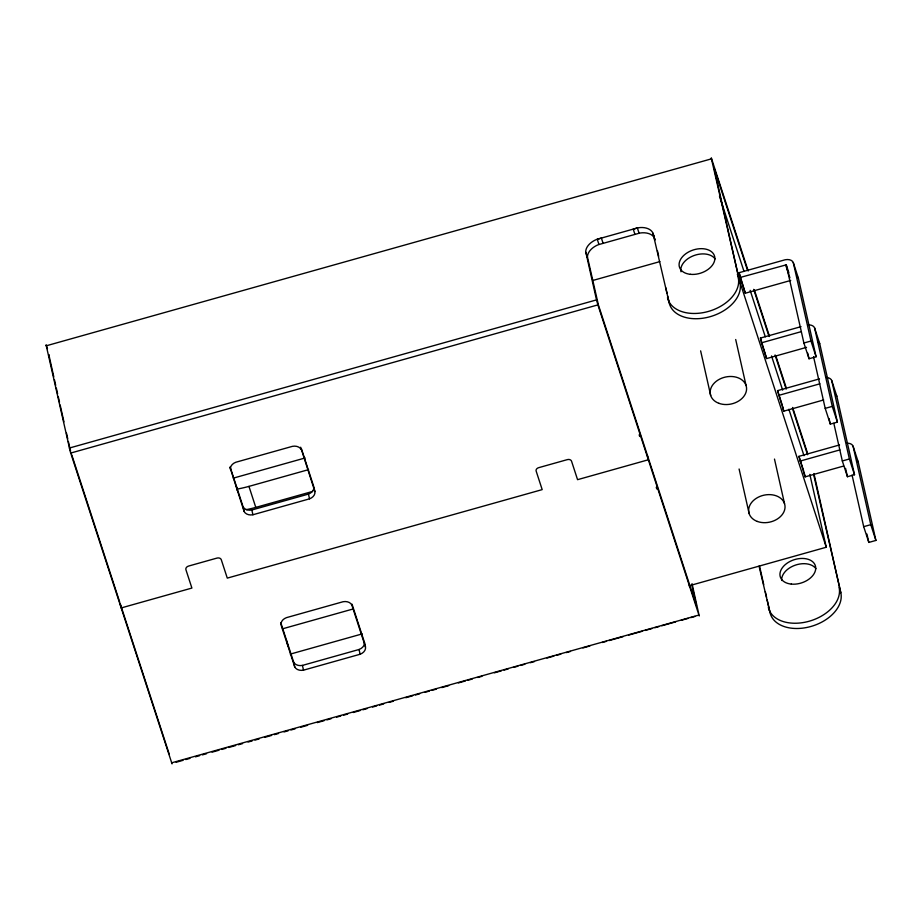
<?xml version="1.0" encoding="UTF-8"?>
<svg xmlns="http://www.w3.org/2000/svg" width="922" height="922" viewBox="0 0 922 922"><rect width="100%" height="100%" fill="white"/><g stroke="black" fill="none" stroke-linecap="round" stroke-linejoin="round"><path stroke-width="1.38" d="M48.889 354.878L53.799 376.879M691.811 585.032L696.444 605.823L598.424 305.032L587.418 256.927A16.262 10.753 -18 0 1 598.297 244.71L639.764 233.059A16.262 10.753 -18 0 1 653.583 236.666M172.045 763.889L70.337 451.884L46.273 345.796L711.45 158.849L711.288 157.881L748.203 270.987M592.662 280.507L659.887 261.606M69.311 448.057L596.511 299.892L585.712 251.683A16.262 10.753 -18 0 1 596.58 239.466L601.386 238.072L603.092 243.316M70.706 453.059L597.894 304.894L699.233 615.965L692.03 583.661M740.205 277.453L739.133 272.693L785.129 259.774A8.275 5.474 -18 0 1 793.277 262.54L798.406 278.294L816.097 356.768L809.02 358.762L803.892 343.007L786.224 264.856L740.205 277.453L745.333 293.208L790.719 280.449M233.278 478.149L305.147 457.957M806.531 347.352L766.643 358.566L761.514 342.811L760.443 338.051L801.022 326.653M237.012 489.121A94.309 62.339 -18 0 0 248.952 486.39L308.547 469.644M761.514 342.811L801.402 331.597M803.892 343.007L810.968 341.025L793.277 262.54M246.243 509.67A94.309 62.339 -18 0 0 255.786 507.4L312.604 491.426M230.235 467.35L243.062 506.731A8.275 6.2 -12.7 0 0 251.844 509.993L308.455 494.088A8.275 6.2 -12.7 0 0 313.826 486.851L301.425 448.784M229.924 467.108L244.134 511.491A8.275 6.2 -12.7 0 0 252.916 514.753L309.527 498.837A8.275 6.2 -12.7 0 0 314.898 491.599L314.091 488.038M823.646 399.952L783.758 411.166L777.557 390.651L819.497 378.873M778.629 395.411L819.889 383.817M814.587 327.898L819.716 343.641L837.395 422.126L830.319 424.12L825.202 408.365L832.278 406.383L814.587 327.898A8.275 5.474 -18 0 0 808.248 324.901M843.653 466.036L805.137 476.858L798.936 456.355L839.527 444.946M800.008 461.115L839.896 449.901M831.702 380.498L836.83 396.241L854.521 474.726L847.445 476.72L842.316 460.965L849.393 458.983L831.702 380.498A8.275 5.474 -18 0 0 826.25 377.49M282.42 628.85L353.103 608.981M290.315 654.101L362.208 633.898M280.83 622.765L293.657 662.146A8.275 6.2 -12.7 0 0 302.439 665.407L359.05 649.491A8.275 6.2 -12.7 0 0 364.421 642.254L357.586 621.255M365.492 647.014L351.812 605.005A8.275 6.2 -12.7 0 0 343.03 601.743L286.419 617.659A8.275 6.2 -12.7 0 0 281.049 624.897L294.729 666.906A8.275 6.2 -12.7 0 0 303.511 670.167L360.122 654.251A8.275 6.2 -12.7 0 0 365.492 647.014L364.421 642.254M853.081 446.19L858.209 461.945L875.9 540.43L868.824 542.424L863.695 526.669L870.771 524.676L853.081 446.19A8.275 5.474 -18 0 0 846.753 443.194M689.045 585.804L826.262 547.242L809.839 474.369M698.876 615.066L171.561 762.84M176.114 762.275L183.029 760.327M185.795 759.555L189.944 758.38M195.487 756.824L199.636 755.66M202.402 754.888L206.551 753.712M212.083 752.156L219.01 750.22M221.776 749.436L225.925 748.272M228.691 747.5L235.606 745.552M238.372 744.769L242.532 743.605M248.064 742.049L252.213 740.885M254.979 740.101L259.128 738.937M264.672 737.381L271.587 735.433M274.353 734.661L278.502 733.497M284.045 731.941L288.194 730.777M290.96 729.994L295.109 728.829M300.641 727.274L307.568 725.326M317.249 722.606L324.164 720.658M326.93 719.886L331.09 718.722M336.622 717.166L340.771 715.991M343.537 715.218L347.686 714.054M353.23 712.499L360.145 710.551M362.911 709.767L367.06 708.603M372.592 707.047L376.752 705.883M379.518 705.111L383.667 703.935M389.199 702.38L393.348 701.216M405.807 697.712L412.722 695.776M415.488 694.992L419.648 693.828M425.18 692.272L429.329 691.108M432.095 690.324L436.244 689.16M441.788 687.605L448.703 685.657M458.384 682.937L465.31 680.989M468.076 680.217L472.225 679.053M477.757 677.497L481.906 676.333M494.365 672.829L501.28 670.882M504.046 670.11L508.195 668.934M513.738 667.378L517.887 666.214M520.653 665.442L524.802 664.266M530.334 662.722L534.495 661.547M546.942 658.054L553.857 656.107M556.634 655.323L560.783 654.159M566.315 652.603L570.464 651.439M582.923 647.936L589.838 645.999M602.297 642.496L606.446 641.332M609.212 640.548L623.053 636.664M628.585 635.108L642.415 631.213M645.193 630.441L652.108 628.493M654.874 627.721L659.023 626.545M661.789 625.773L675.63 621.877M681.162 620.333L688.077 618.385M690.855 617.602L695.004 616.438M786.27 264.902L788.875 272.831M48.912 354.866L49.373 356.053M169.141 753.839L120.056 603.195L121.128 607.955L191.903 588.063L185.91 569.681A3.7 2.778 -12.7 0 1 188.595 566.062L216.9 558.11A3.619 2.708 -12.7 0 1 221.292 559.746L227.285 578.117L542.182 489.617L536.201 471.234A3.458 2.593 -12.7 0 1 538.886 467.615L567.191 459.663A3.538 2.651 -12.7 0 1 571.582 461.3L577.564 479.671L648.327 459.778L647.256 455.03M654.689 238.51L655.104 239.628M810.968 341.025L816.097 356.768M832.278 406.383L837.395 422.126M849.393 458.983L854.521 474.726M870.771 524.676L875.9 540.43M785.556 264.706L789.9 277.81M754.427 290.096L769.524 336.495M775.748 355.604L786.408 388.346M792.632 407.455L807.741 453.855M747.477 270.227L714.077 167.919L739.963 283.008A36.788 24.318 -18 0 1 709.94 316.742A36.788 24.318 -18 0 1 669.199 302.9L652.972 233.254L654.251 237.196M753.7 289.358L768.833 335.815M775.056 354.947L786.178 389.107M792.413 408.239L807.534 454.707M719.471 196.063L743.939 271.218M750.162 290.349L765.295 336.807M771.518 355.938L782.64 390.11M788.875 409.241L803.996 455.699M739.133 272.693L745.333 293.208M760.443 338.051L766.643 358.566M777.557 390.651L782.259 405.092M798.936 456.355L803.638 470.796M737.346 274.122L826.262 547.242M711.45 158.849L739.963 283.008M813.688 474.772L840.818 592.777A36.788 24.318 -18 0 1 810.795 626.511A36.788 24.318 -18 0 1 770.054 612.669L759.037 566.131M654.885 239.974L652.811 232.817A16.262 10.753 -18 0 0 638.059 227.803L633.23 229.117L634.935 234.372M639.073 233.208L637.367 227.953L597.249 239.236L598.954 244.48M585.747 252.155L587.452 257.399M352.031 604.187L357.16 619.941M300.687 447.216L314.898 491.599M248.952 486.39L255.786 507.4M47.471 348.77L46.1 344.828L46.273 345.796M71.789 454.915L119.618 601.836M597.894 304.894L596.511 299.892M656.764 488.96L656.257 487.335M639.661 436.452L639.165 434.827M71.34 453.555L70.971 452.379M70.579 451.008L69.957 448.553M813.942 473.539L840.818 592.777M866.934 534.057L868.824 542.424M852.066 475.084L863.695 526.669M845.555 468.353L847.445 476.72M833.834 423.325L842.316 460.965M829.062 418.542L830.319 424.12M813.573 356.779L825.202 408.365M807.764 353.184L809.02 358.762M804.065 472.11L805.137 476.858M782.686 406.406L783.758 411.166M774.48 459.064L784.53 503.677M735.698 339.515L746.071 385.546M739.098 469.01L749.148 513.623M759.636 566.465L763.739 584.663M765.318 591.67L766.574 597.272M767.208 600.072L770.054 612.669M700.628 350.856L710.689 395.492M657.444 250.772L658.665 256.189M665.788 287.756L667.021 293.265M667.643 296.02L669.199 302.9M359.05 649.491L360.122 654.251M308.455 494.088L309.527 498.837M302.439 665.407L303.511 670.167M293.657 662.146L294.729 666.906M286.823 641.147L287.895 645.896M251.844 509.993L252.916 514.753M243.062 506.731L244.134 511.491M236.216 485.733L237.288 490.492M54.433 379.691L55.7 385.315M56.334 388.127L57.602 393.752M58.236 396.552L59.504 402.176M60.137 404.988L63.941 421.85M66.465 433.098L67.732 438.722M68.366 441.523L69.634 447.147M781.683 580.48A18.394 12.159 -18 0 1 795.317 565.151A18.394 12.159 -18 0 1 815.935 568.69M839.101 587.533A36.788 24.318 -18 0 1 809.078 621.255A36.788 24.318 -18 0 1 768.337 607.425M680.989 271.771A18.394 12.159 -18 0 1 693.713 255.648A18.394 12.159 -18 0 1 715.08 258.909M738.245 277.764A36.788 24.318 -18 0 1 708.223 311.486A36.788 24.318 -18 0 1 667.482 297.645M230.454 469.482A8.275 6.2 -12.7 0 1 235.825 462.245L292.435 446.34A8.275 6.2 -12.7 0 1 301.217 449.602M835.701 394.708A8.275 5.474 -18 0 1 836.83 396.241M797.288 276.75A8.275 5.474 -18 0 1 797.749 277.222M798.129 277.729A8.275 5.474 -18 0 1 798.406 278.294M818.033 341.705A8.275 5.474 -18 0 1 819.716 343.641M857.091 460.412A8.275 5.474 -18 0 1 858.209 461.945M791.307 584.099A18.394 12.159 -18 0 0 815.521 566.339A18.394 12.159 -18 0 0 786.662 563.503A18.394 12.159 -18 0 0 791.307 584.099M690.451 274.33A18.394 12.159 -18 0 0 714.665 256.57A18.394 12.159 -18 0 0 685.807 253.734A18.394 12.159 -18 0 0 690.451 274.33M718.895 403.317A18.394 13.772 -12.7 0 0 746.578 389.107A18.394 13.772 -12.7 0 0 719.667 379.126A18.394 13.772 -12.7 0 0 718.895 403.317M757.354 521.449A18.394 13.772 -12.7 0 0 785.037 507.238A18.394 13.772 -12.7 0 0 758.138 497.258A18.394 13.772 -12.7 0 0 757.354 521.449"/></g></svg>
